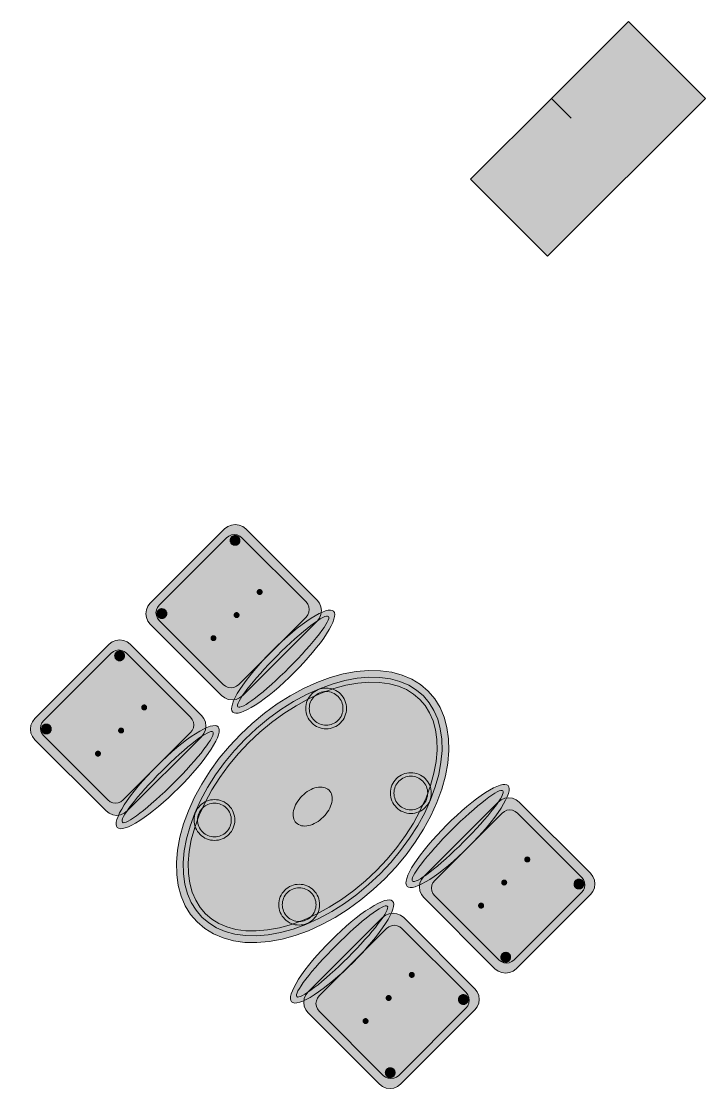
# Model space of a CAD drawing. Header units: metres. Extents: x 2172.2 to 2210.6, y 415.3 to 458.1.
# Drawn here: x 2183.06 to 2185.572, y 433.298 to 437.252 of the extents above; entities that cross this region are included whole.
import ezdxf

# ---------------------------------------------------------------- set-up
doc = ezdxf.new("R2010")
doc.units = ezdxf.units.M
for name, color, linetype, lineweight in [('NC_N1_CHAIRS', 7, 'CONTINUOUS', 13), ('NC_N1_COLUMNS', 8, 'CONTINUOUS', 25), ('NC_N1_TABLES', 7, 'CONTINUOUS', 13), ('NC_N1_WALLS', 7, 'CONTINUOUS', 25)]:
    doc.layers.add(name, color=color, linetype=linetype, lineweight=lineweight)

# ---------------------------------------------------------------- blocks, each defined once
blk = doc.blocks.new('NC_N1_ARCHITECTURE')
at = {"layer": 'NC_N1_COLUMNS', "true_color": 0xe6e9ea}
blk.add_hatch(color=256, dxfattribs=at).paths.add_polyline_path([(-4.993355, 2.969164), (-4.710547, 3.251969), (-4.427707, 2.969129), (-5.007532, 2.389305), (-5.29034, 2.67218), (-4.993366, 2.969152), (-4.921082, 2.896874)])
at = {"layer": 'NC_N1_COLUMNS', "linetype": 'CONTINUOUS', "lineweight": -2}
blk.add_lwpolyline([(-4.993355, 2.969164), (-4.710547, 3.251969), (-4.427707, 2.969129), (-5.007532, 2.389305), (-5.29034, 2.67218), (-4.993366, 2.969152), (-4.921082, 2.896874)], close=True, dxfattribs=at)
blk = doc.blocks.new('NC_N1_DINING_2')
at = {"true_color": 0xf6f5ef}
h = blk.add_hatch(color=256, dxfattribs=at)
h.dxf.hatch_style = 1
h.paths.add_polyline_path([(0.6, 0), (0.5971, 0.0368), (0.5885, 0.0732), (0.5742, 0.1089), (0.5543, 0.1435), (0.5292, 0.1768), (0.4989, 0.2083), (0.4638, 0.2379), (0.4243, 0.2652), (0.3806, 0.2899), (0.3333, 0.3118), (0.2828, 0.3307), (0.2296, 0.3465), (0.1742, 0.3589), (0.1171, 0.3678), (0.0588, 0.3732), (0, 0.375), (-0.0588, 0.3732), (-0.1171, 0.3678), (-0.1742, 0.3589), (-0.2296, 0.3465), (-0.2828, 0.3307), (-0.3333, 0.3118), (-0.3806, 0.2899), (-0.4243, 0.2652), (-0.4638, 0.2379), (-0.4989, 0.2083), (-0.5292, 0.1768), (-0.5543, 0.1435), (-0.5742, 0.1089), (-0.5885, 0.0732), (-0.5971, 0.0368), (-0.6, 0), (-0.5971, -0.0368), (-0.5885, -0.0732), (-0.5742, -0.1089), (-0.5543, -0.1435), (-0.5292, -0.1768), (-0.4989, -0.2083), (-0.4638, -0.2379), (-0.4243, -0.2652), (-0.3806, -0.2899), (-0.3333, -0.3118), (-0.2828, -0.3307), (-0.2296, -0.3465), (-0.1742, -0.3589), (-0.1171, -0.3678), (-0.0588, -0.3732), (0, -0.375), (0.0588, -0.3732), (0.1171, -0.3678), (0.1742, -0.3589), (0.2296, -0.3465), (0.2828, -0.3307), (0.3333, -0.3118), (0.3806, -0.2899), (0.4243, -0.2652), (0.4638, -0.2379), (0.4989, -0.2083), (0.5292, -0.1768), (0.5543, -0.1435), (0.5742, -0.1089), (0.5885, -0.0732), (0.5971, -0.0368)])
at = {"color": 0, "linetype": 'CONTINUOUS', "lineweight": -2, "true_color": 0x2d3540}
blk.add_lwpolyline([(0.6, 0), (0.5971, 0.0368), (0.5885, 0.0732), (0.5742, 0.1089), (0.5543, 0.1435), (0.5292, 0.1768), (0.4989, 0.2083), (0.4638, 0.2379), (0.4243, 0.2652), (0.3806, 0.2899), (0.3333, 0.3118), (0.2828, 0.3307), (0.2296, 0.3465), (0.1742, 0.3589), (0.1171, 0.3678), (0.0588, 0.3732), (0, 0.375), (-0.0588, 0.3732), (-0.1171, 0.3678), (-0.1742, 0.3589), (-0.2296, 0.3465), (-0.2828, 0.3307), (-0.3333, 0.3118), (-0.3806, 0.2899), (-0.4243, 0.2652), (-0.4638, 0.2379), (-0.4989, 0.2083), (-0.5292, 0.1768), (-0.5543, 0.1435), (-0.5742, 0.1089), (-0.5885, 0.0732), (-0.5971, 0.0368), (-0.6, 0), (-0.5971, -0.0368), (-0.5885, -0.0732), (-0.5742, -0.1089), (-0.5543, -0.1435), (-0.5292, -0.1768), (-0.4989, -0.2083), (-0.4638, -0.2379), (-0.4243, -0.2652), (-0.3806, -0.2899), (-0.3333, -0.3118), (-0.2828, -0.3307), (-0.2296, -0.3465), (-0.1742, -0.3589), (-0.1171, -0.3678), (-0.0588, -0.3732), (0, -0.375), (0.0588, -0.3732), (0.1171, -0.3678), (0.1742, -0.3589), (0.2296, -0.3465), (0.2828, -0.3307), (0.3333, -0.3118), (0.3806, -0.2899), (0.4243, -0.2652), (0.4638, -0.2379), (0.4989, -0.2083), (0.5292, -0.1768), (0.5543, -0.1435), (0.5742, -0.1089), (0.5885, -0.0732), (0.5971, -0.0368)], close=True, dxfattribs=at)
at = {"color": 0, "linetype": 'CONTINUOUS', "lineweight": -2, "true_color": 0xa38246}
for points in [[(0.5749, 0), (0.5723, -0.0329), (0.5646, -0.0656), (0.5516, -0.0979), (0.5334, -0.1297), (0.5101, -0.1605), (0.4818, -0.1901), (0.4486, -0.218), (0.411, -0.244), (0.3692, -0.2676), (0.3237, -0.2887), (0.2749, -0.307), (0.2233, -0.3222), (0.1695, -0.3343), (0.114, -0.343), (0.0573, -0.3482), (0, -0.35), (-0.0573, -0.3482), (-0.114, -0.343), (-0.1695, -0.3343), (-0.2233, -0.3222), (-0.2749, -0.307), (-0.3237, -0.2887), (-0.3692, -0.2676), (-0.411, -0.244), (-0.4486, -0.218), (-0.4818, -0.1901), (-0.5101, -0.1605), (-0.5334, -0.1297), (-0.5516, -0.0979), (-0.5646, -0.0656), (-0.5723, -0.0329), (-0.5749, 0), (-0.5723, 0.0329), (-0.5646, 0.0656), (-0.5516, 0.0979), (-0.5334, 0.1297), (-0.5101, 0.1605), (-0.4818, 0.1901), (-0.4486, 0.218), (-0.411, 0.244), (-0.3692, 0.2676), (-0.3237, 0.2887), (-0.2749, 0.307), (-0.2233, 0.3222), (-0.1695, 0.3343), (-0.114, 0.343), (-0.0573, 0.3482), (0, 0.35), (0.0573, 0.3482), (0.114, 0.343), (0.1695, 0.3343), (0.2233, 0.3222), (0.2749, 0.307), (0.3237, 0.2887), (0.3692, 0.2676), (0.411, 0.244), (0.4486, 0.218), (0.4818, 0.1901), (0.5101, 0.1605), (0.5334, 0.1297), (0.5516, 0.0979), (0.5646, 0.0656), (0.5723, 0.0329)], [(0.5569, 0), (0.5545, -0.0301), (0.5474, -0.0601), (0.5354, -0.0901), (0.5184, -0.1198), (0.4964, -0.1488), (0.4694, -0.1769), (0.4377, -0.2037), (0.4014, -0.2287), (0.361, -0.2516), (0.3167, -0.2721), (0.2692, -0.2899), (0.2188, -0.3048), (0.1661, -0.3166), (0.1117, -0.3251), (0.0562, -0.3303), (0, -0.332), (-0.0562, -0.3303), (-0.1117, -0.3251), (-0.1661, -0.3166), (-0.2188, -0.3048), (-0.2692, -0.2899), (-0.3167, -0.2721), (-0.361, -0.2516), (-0.4014, -0.2287), (-0.4377, -0.2037), (-0.4694, -0.1769), (-0.4964, -0.1488), (-0.5184, -0.1198), (-0.5354, -0.0901), (-0.5474, -0.0601), (-0.5545, -0.0301), (-0.5569, 0), (-0.5545, 0.0301), (-0.5474, 0.0601), (-0.5354, 0.0901), (-0.5184, 0.1198), (-0.4964, 0.1488), (-0.4694, 0.1769), (-0.4377, 0.2037), (-0.4014, 0.2287), (-0.361, 0.2516), (-0.3167, 0.2721), (-0.2692, 0.2899), (-0.2188, 0.3048), (-0.1661, 0.3166), (-0.1117, 0.3251), (-0.0562, 0.3303), (0, 0.332), (0.0562, 0.3303), (0.1117, 0.3251), (0.1661, 0.3166), (0.2188, 0.3048), (0.2692, 0.2899), (0.3167, 0.2721), (0.361, 0.2516), (0.4014, 0.2287), (0.4377, 0.2037), (0.4694, 0.1769), (0.4964, 0.1488), (0.5184, 0.1198), (0.5354, 0.0901), (0.5474, 0.0601), (0.5545, 0.0301)], [(-0.228, 0.22), (-0.2283, 0.2139), (-0.2292, 0.2079), (-0.2307, 0.202), (-0.2327, 0.1963), (-0.2353, 0.1908), (-0.2384, 0.1856), (-0.2421, 0.1807), (-0.2462, 0.1762), (-0.2507, 0.1721), (-0.2556, 0.1684), (-0.2608, 0.1653), (-0.2663, 0.1627), (-0.272, 0.1607), (-0.2779, 0.1592), (-0.2839, 0.1583), (-0.29, 0.158), (-0.2961, 0.1583), (-0.3021, 0.1592), (-0.308, 0.1607), (-0.3137, 0.1627), (-0.3192, 0.1653), (-0.3244, 0.1684), (-0.3293, 0.1721), (-0.3338, 0.1762), (-0.3379, 0.1807), (-0.3416, 0.1856), (-0.3447, 0.1908), (-0.3473, 0.1963), (-0.3493, 0.202), (-0.3508, 0.2079), (-0.3517, 0.2139), (-0.352, 0.22), (-0.3517, 0.2261), (-0.3508, 0.2321), (-0.3493, 0.238), (-0.3473, 0.2437), (-0.3447, 0.2492), (-0.3416, 0.2544), (-0.3379, 0.2593), (-0.3338, 0.2638), (-0.3293, 0.2679), (-0.3244, 0.2716), (-0.3192, 0.2747), (-0.3137, 0.2773), (-0.308, 0.2793), (-0.3021, 0.2808), (-0.2961, 0.2817), (-0.29, 0.282), (-0.2839, 0.2817), (-0.2779, 0.2808), (-0.272, 0.2793), (-0.2663, 0.2773), (-0.2608, 0.2747), (-0.2556, 0.2716), (-0.2507, 0.2679), (-0.2462, 0.2638), (-0.2421, 0.2593), (-0.2384, 0.2544), (-0.2353, 0.2492), (-0.2327, 0.2437), (-0.2307, 0.238), (-0.2292, 0.2321), (-0.2283, 0.2261)], [(0.352, 0.22), (0.3517, 0.2139), (0.3508, 0.2079), (0.3493, 0.202), (0.3473, 0.1963), (0.3447, 0.1908), (0.3416, 0.1856), (0.3379, 0.1807), (0.3338, 0.1762), (0.3293, 0.1721), (0.3244, 0.1684), (0.3192, 0.1653), (0.3137, 0.1627), (0.308, 0.1607), (0.3021, 0.1592), (0.2961, 0.1583), (0.29, 0.158), (0.2839, 0.1583), (0.2779, 0.1592), (0.272, 0.1607), (0.2663, 0.1627), (0.2608, 0.1653), (0.2556, 0.1684), (0.2507, 0.1721), (0.2462, 0.1762), (0.2421, 0.1807), (0.2384, 0.1856), (0.2353, 0.1908), (0.2327, 0.1963), (0.2307, 0.202), (0.2292, 0.2079), (0.2283, 0.2139), (0.228, 0.22), (0.2283, 0.2261), (0.2292, 0.2321), (0.2307, 0.238), (0.2327, 0.2437), (0.2353, 0.2492), (0.2384, 0.2544), (0.2421, 0.2593), (0.2462, 0.2638), (0.2507, 0.2679), (0.2556, 0.2716), (0.2608, 0.2747), (0.2663, 0.2773), (0.272, 0.2793), (0.2779, 0.2808), (0.2839, 0.2817), (0.29, 0.282), (0.2961, 0.2817), (0.3021, 0.2808), (0.308, 0.2793), (0.3137, 0.2773), (0.3192, 0.2747), (0.3244, 0.2716), (0.3293, 0.2679), (0.3338, 0.2638), (0.3379, 0.2593), (0.3416, 0.2544), (0.3447, 0.2492), (0.3473, 0.2437), (0.3493, 0.238), (0.3508, 0.2321), (0.3517, 0.2261)], [(0.085, 0), (0.0846, 0.0054), (0.0834, 0.0107), (0.0813, 0.016), (0.0785, 0.021), (0.075, 0.0259), (0.0707, 0.0306), (0.0657, 0.0349), (0.0601, 0.0389), (0.0539, 0.0425), (0.0472, 0.0457), (0.0401, 0.0485), (0.0325, 0.0508), (0.0247, 0.0526), (0.0166, 0.0539), (0.0083, 0.0547), (0, 0.055), (-0.0083, 0.0547), (-0.0166, 0.0539), (-0.0247, 0.0526), (-0.0325, 0.0508), (-0.0401, 0.0485), (-0.0472, 0.0457), (-0.0539, 0.0425), (-0.0601, 0.0389), (-0.0657, 0.0349), (-0.0707, 0.0306), (-0.075, 0.0259), (-0.0785, 0.021), (-0.0813, 0.016), (-0.0834, 0.0107), (-0.0846, 0.0054), (-0.085, 0), (-0.0846, -0.0054), (-0.0834, -0.0107), (-0.0813, -0.016), (-0.0785, -0.021), (-0.075, -0.0259), (-0.0707, -0.0306), (-0.0657, -0.0349), (-0.0601, -0.0389), (-0.0539, -0.0425), (-0.0472, -0.0457), (-0.0401, -0.0485), (-0.0325, -0.0508), (-0.0247, -0.0526), (-0.0166, -0.0539), (-0.0083, -0.0547), (0, -0.055), (0.0083, -0.0547), (0.0166, -0.0539), (0.0247, -0.0526), (0.0325, -0.0508), (0.0401, -0.0485), (0.0472, -0.0457), (0.0539, -0.0425), (0.0601, -0.0389), (0.0657, -0.0349), (0.0707, -0.0306), (0.075, -0.0259), (0.0785, -0.021), (0.0813, -0.016), (0.0834, -0.0107), (0.0846, -0.0054)], [(-0.228, -0.22), (-0.2283, -0.2261), (-0.2292, -0.2321), (-0.2307, -0.238), (-0.2327, -0.2437), (-0.2353, -0.2492), (-0.2384, -0.2544), (-0.2421, -0.2593), (-0.2462, -0.2638), (-0.2507, -0.2679), (-0.2556, -0.2716), (-0.2608, -0.2747), (-0.2663, -0.2773), (-0.272, -0.2793), (-0.2779, -0.2808), (-0.2839, -0.2817), (-0.29, -0.282), (-0.2961, -0.2817), (-0.3021, -0.2808), (-0.308, -0.2793), (-0.3137, -0.2773), (-0.3192, -0.2747), (-0.3244, -0.2716), (-0.3293, -0.2679), (-0.3338, -0.2638), (-0.3379, -0.2593), (-0.3416, -0.2544), (-0.3447, -0.2492), (-0.3473, -0.2437), (-0.3493, -0.238), (-0.3508, -0.2321), (-0.3517, -0.2261), (-0.352, -0.22), (-0.3517, -0.2139), (-0.3508, -0.2079), (-0.3493, -0.202), (-0.3473, -0.1963), (-0.3447, -0.1908), (-0.3416, -0.1856), (-0.3379, -0.1807), (-0.3338, -0.1762), (-0.3293, -0.1721), (-0.3244, -0.1684), (-0.3192, -0.1653), (-0.3137, -0.1627), (-0.308, -0.1607), (-0.3021, -0.1592), (-0.2961, -0.1583), (-0.29, -0.158), (-0.2839, -0.1583), (-0.2779, -0.1592), (-0.272, -0.1607), (-0.2663, -0.1627), (-0.2608, -0.1653), (-0.2556, -0.1684), (-0.2507, -0.1721), (-0.2462, -0.1762), (-0.2421, -0.1807), (-0.2384, -0.1856), (-0.2353, -0.1908), (-0.2327, -0.1963), (-0.2307, -0.202), (-0.2292, -0.2079), (-0.2283, -0.2139)], [(0.352, -0.22), (0.3517, -0.2261), (0.3508, -0.2321), (0.3493, -0.238), (0.3473, -0.2437), (0.3447, -0.2492), (0.3416, -0.2544), (0.3379, -0.2593), (0.3338, -0.2638), (0.3293, -0.2679), (0.3244, -0.2716), (0.3192, -0.2747), (0.3137, -0.2773), (0.308, -0.2793), (0.3021, -0.2808), (0.2961, -0.2817), (0.29, -0.282), (0.2839, -0.2817), (0.2779, -0.2808), (0.272, -0.2793), (0.2663, -0.2773), (0.2608, -0.2747), (0.2556, -0.2716), (0.2507, -0.2679), (0.2462, -0.2638), (0.2421, -0.2593), (0.2384, -0.2544), (0.2353, -0.2492), (0.2327, -0.2437), (0.2307, -0.238), (0.2292, -0.2321), (0.2283, -0.2261), (0.228, -0.22), (0.2283, -0.2139), (0.2292, -0.2079), (0.2307, -0.202), (0.2327, -0.1963), (0.2353, -0.1908), (0.2384, -0.1856), (0.2421, -0.1807), (0.2462, -0.1762), (0.2507, -0.1721), (0.2556, -0.1684), (0.2608, -0.1653), (0.2663, -0.1627), (0.272, -0.1607), (0.2779, -0.1592), (0.2839, -0.1583), (0.29, -0.158), (0.2961, -0.1583), (0.3021, -0.1592), (0.308, -0.1607), (0.3137, -0.1627), (0.3192, -0.1653), (0.3244, -0.1684), (0.3293, -0.1721), (0.3338, -0.1762), (0.3379, -0.1807), (0.3416, -0.1856), (0.3447, -0.1908), (0.3473, -0.1963), (0.3493, -0.202), (0.3508, -0.2079), (0.3517, -0.2139)]]:
    blk.add_lwpolyline(points, close=True, dxfattribs=at)
at = {"color": 0, "linetype": 'CONTINUOUS', "lineweight": -2, "true_color": 0x89939a}
for points in [[(-0.215, 0.22), (-0.2154, 0.2126), (-0.2164, 0.2054), (-0.2182, 0.1982), (-0.2207, 0.1913), (-0.2239, 0.1846), (-0.2276, 0.1783), (-0.232, 0.1724), (-0.237, 0.167), (-0.2424, 0.162), (-0.2483, 0.1576), (-0.2546, 0.1539), (-0.2613, 0.1507), (-0.2682, 0.1482), (-0.2754, 0.1464), (-0.2826, 0.1454), (-0.29, 0.145), (-0.2974, 0.1454), (-0.3046, 0.1464), (-0.3118, 0.1482), (-0.3187, 0.1507), (-0.3254, 0.1539), (-0.3317, 0.1576), (-0.3376, 0.162), (-0.343, 0.167), (-0.348, 0.1724), (-0.3524, 0.1783), (-0.3561, 0.1846), (-0.3593, 0.1913), (-0.3618, 0.1982), (-0.3636, 0.2054), (-0.3646, 0.2126), (-0.365, 0.22), (-0.3646, 0.2274), (-0.3636, 0.2346), (-0.3618, 0.2418), (-0.3593, 0.2487), (-0.3561, 0.2554), (-0.3524, 0.2617), (-0.348, 0.2676), (-0.343, 0.273), (-0.3376, 0.278), (-0.3317, 0.2824), (-0.3254, 0.2861), (-0.3187, 0.2893), (-0.3118, 0.2918), (-0.3046, 0.2936), (-0.2974, 0.2946), (-0.29, 0.295), (-0.2826, 0.2946), (-0.2754, 0.2936), (-0.2682, 0.2918), (-0.2613, 0.2893), (-0.2546, 0.2861), (-0.2483, 0.2824), (-0.2424, 0.278), (-0.237, 0.273), (-0.232, 0.2676), (-0.2276, 0.2617), (-0.2239, 0.2554), (-0.2207, 0.2487), (-0.2182, 0.2418), (-0.2164, 0.2346), (-0.2154, 0.2274)], [(0.365, 0.22), (0.3646, 0.2126), (0.3636, 0.2054), (0.3618, 0.1982), (0.3593, 0.1913), (0.3561, 0.1846), (0.3524, 0.1783), (0.348, 0.1724), (0.343, 0.167), (0.3376, 0.162), (0.3317, 0.1576), (0.3254, 0.1539), (0.3187, 0.1507), (0.3118, 0.1482), (0.3046, 0.1464), (0.2974, 0.1454), (0.29, 0.145), (0.2826, 0.1454), (0.2754, 0.1464), (0.2682, 0.1482), (0.2613, 0.1507), (0.2546, 0.1539), (0.2483, 0.1576), (0.2424, 0.162), (0.237, 0.167), (0.232, 0.1724), (0.2276, 0.1783), (0.2239, 0.1846), (0.2207, 0.1913), (0.2182, 0.1982), (0.2164, 0.2054), (0.2154, 0.2126), (0.215, 0.22), (0.2154, 0.2274), (0.2164, 0.2346), (0.2182, 0.2418), (0.2207, 0.2487), (0.2239, 0.2554), (0.2276, 0.2617), (0.232, 0.2676), (0.237, 0.273), (0.2424, 0.278), (0.2483, 0.2824), (0.2546, 0.2861), (0.2613, 0.2893), (0.2682, 0.2918), (0.2754, 0.2936), (0.2826, 0.2946), (0.29, 0.295), (0.2974, 0.2946), (0.3046, 0.2936), (0.3118, 0.2918), (0.3187, 0.2893), (0.3254, 0.2861), (0.3317, 0.2824), (0.3376, 0.278), (0.343, 0.273), (0.348, 0.2676), (0.3524, 0.2617), (0.3561, 0.2554), (0.3593, 0.2487), (0.3618, 0.2418), (0.3636, 0.2346), (0.3646, 0.2274)], [(-0.215, -0.22), (-0.2154, -0.2274), (-0.2164, -0.2346), (-0.2182, -0.2418), (-0.2207, -0.2487), (-0.2239, -0.2554), (-0.2276, -0.2617), (-0.232, -0.2676), (-0.237, -0.273), (-0.2424, -0.278), (-0.2483, -0.2824), (-0.2546, -0.2861), (-0.2613, -0.2893), (-0.2682, -0.2918), (-0.2754, -0.2936), (-0.2826, -0.2946), (-0.29, -0.295), (-0.2974, -0.2946), (-0.3046, -0.2936), (-0.3118, -0.2918), (-0.3187, -0.2893), (-0.3254, -0.2861), (-0.3317, -0.2824), (-0.3376, -0.278), (-0.343, -0.273), (-0.348, -0.2676), (-0.3524, -0.2617), (-0.3561, -0.2554), (-0.3593, -0.2487), (-0.3618, -0.2418), (-0.3636, -0.2346), (-0.3646, -0.2274), (-0.365, -0.22), (-0.3646, -0.2126), (-0.3636, -0.2054), (-0.3618, -0.1982), (-0.3593, -0.1913), (-0.3561, -0.1846), (-0.3524, -0.1783), (-0.348, -0.1724), (-0.343, -0.167), (-0.3376, -0.162), (-0.3317, -0.1576), (-0.3254, -0.1539), (-0.3187, -0.1507), (-0.3118, -0.1482), (-0.3046, -0.1464), (-0.2974, -0.1454), (-0.29, -0.145), (-0.2826, -0.1454), (-0.2754, -0.1464), (-0.2682, -0.1482), (-0.2613, -0.1507), (-0.2546, -0.1539), (-0.2483, -0.1576), (-0.2424, -0.162), (-0.237, -0.167), (-0.232, -0.1724), (-0.2276, -0.1783), (-0.2239, -0.1846), (-0.2207, -0.1913), (-0.2182, -0.1982), (-0.2164, -0.2054), (-0.2154, -0.2126)], [(0.365, -0.22), (0.3646, -0.2274), (0.3636, -0.2346), (0.3618, -0.2418), (0.3593, -0.2487), (0.3561, -0.2554), (0.3524, -0.2617), (0.348, -0.2676), (0.343, -0.273), (0.3376, -0.278), (0.3317, -0.2824), (0.3254, -0.2861), (0.3187, -0.2893), (0.3118, -0.2918), (0.3046, -0.2936), (0.2974, -0.2946), (0.29, -0.295), (0.2826, -0.2946), (0.2754, -0.2936), (0.2682, -0.2918), (0.2613, -0.2893), (0.2546, -0.2861), (0.2483, -0.2824), (0.2424, -0.278), (0.237, -0.273), (0.232, -0.2676), (0.2276, -0.2617), (0.2239, -0.2554), (0.2207, -0.2487), (0.2182, -0.2418), (0.2164, -0.2346), (0.2154, -0.2274), (0.215, -0.22), (0.2154, -0.2126), (0.2164, -0.2054), (0.2182, -0.1982), (0.2207, -0.1913), (0.2239, -0.1846), (0.2276, -0.1783), (0.232, -0.1724), (0.237, -0.167), (0.2424, -0.162), (0.2483, -0.1576), (0.2546, -0.1539), (0.2613, -0.1507), (0.2682, -0.1482), (0.2754, -0.1464), (0.2826, -0.1454), (0.29, -0.145), (0.2974, -0.1454), (0.3046, -0.1464), (0.3118, -0.1482), (0.3187, -0.1507), (0.3254, -0.1539), (0.3317, -0.1576), (0.3376, -0.162), (0.343, -0.167), (0.348, -0.1724), (0.3524, -0.1783), (0.3561, -0.1846), (0.3593, -0.1913), (0.3618, -0.1982), (0.3636, -0.2054), (0.3646, -0.2126)]]:
    blk.add_lwpolyline(points, close=True, dxfattribs=at)
blk = doc.blocks.new('NC_N1_CHAIR_IVORY')
at = {"true_color": 0xf6f5ef}
h = blk.add_hatch(color=256, dxfattribs=at)
h.dxf.hatch_style = 1
h.paths.add_polyline_path([(0.262, 0.222), (0.2607, 0.2276), (0.257, 0.2331), (0.2507, 0.2385), (0.2421, 0.2438), (0.2311, 0.2489), (0.2178, 0.2537), (0.2025, 0.2582), (0.1853, 0.2623), (0.1662, 0.2661), (0.1456, 0.2694), (0.1235, 0.2723), (0.1003, 0.2747), (0.0761, 0.2765), (0.0511, 0.2779), (0.0257, 0.2787), (0, 0.279), (-0.0257, 0.2787), (-0.0511, 0.2779), (-0.0761, 0.2765), (-0.1003, 0.2747), (-0.1235, 0.2723), (-0.1456, 0.2694), (-0.1662, 0.2661), (-0.1853, 0.2623), (-0.2025, 0.2582), (-0.2178, 0.2537), (-0.2311, 0.2489), (-0.2421, 0.2438), (-0.2507, 0.2385), (-0.257, 0.2331), (-0.2607, 0.2276), (-0.262, 0.222), (-0.2607, 0.2164), (-0.257, 0.2109), (-0.2507, 0.2055), (-0.2421, 0.2002), (-0.2311, 0.1951), (-0.2178, 0.1903), (-0.2025, 0.1858), (-0.1853, 0.1817), (-0.1662, 0.1779), (-0.1456, 0.1746), (-0.1235, 0.1717), (-0.1003, 0.1693), (-0.0761, 0.1675), (-0.0511, 0.1661), (-0.0257, 0.1653), (0, 0.165), (0.0257, 0.1653), (0.0511, 0.1661), (0.0761, 0.1675), (0.1003, 0.1693), (0.1235, 0.1717), (0.1456, 0.1746), (0.1662, 0.1779), (0.1853, 0.1817), (0.2025, 0.1858), (0.2178, 0.1903), (0.2311, 0.1951), (0.2421, 0.2002), (0.2507, 0.2055), (0.257, 0.2109), (0.2607, 0.2164)])
at = {"true_color": 0xdbe4e9}
h = blk.add_hatch(color=256, dxfattribs=at)
h.dxf.hatch_style = 1
h.paths.add_polyline_path([(0.193, -0.275), (-0.193, -0.275), (-0.2072, -0.2731), (-0.2205, -0.2676), (-0.2319, -0.2589), (-0.2406, -0.2475), (-0.2461, -0.2342), (-0.248, -0.22), (-0.248, 0.15), (-0.2461, 0.1642), (-0.2406, 0.1775), (-0.2319, 0.1889), (-0.2205, 0.1976), (-0.2072, 0.2031), (-0.193, 0.205), (0.193, 0.205), (0.2072, 0.2031), (0.2205, 0.1976), (0.2319, 0.1889), (0.2406, 0.1775), (0.2461, 0.1642), (0.248, 0.15), (0.248, -0.22), (0.2461, -0.2342), (0.2406, -0.2475), (0.2319, -0.2589), (0.2205, -0.2676), (0.2072, -0.2731)])
at = {"true_color": 0xa38246}
h = blk.add_hatch(color=256, dxfattribs=at)
h.dxf.hatch_style = 1
h.paths.add_polyline_path([(-0.111, -0.02), (-0.111, -0.0209), (-0.1112, -0.0218), (-0.1114, -0.0226), (-0.1117, -0.0234), (-0.1121, -0.0242), (-0.1125, -0.025), (-0.113, -0.0257), (-0.1136, -0.0264), (-0.1143, -0.027), (-0.115, -0.0275), (-0.1158, -0.0279), (-0.1166, -0.0283), (-0.1174, -0.0286), (-0.1182, -0.0288), (-0.1191, -0.029), (-0.12, -0.029), (-0.1209, -0.029), (-0.1218, -0.0288), (-0.1226, -0.0286), (-0.1234, -0.0283), (-0.1242, -0.0279), (-0.125, -0.0275), (-0.1257, -0.027), (-0.1264, -0.0264), (-0.127, -0.0257), (-0.1275, -0.025), (-0.1279, -0.0242), (-0.1283, -0.0234), (-0.1286, -0.0226), (-0.1288, -0.0218), (-0.129, -0.0209), (-0.129, -0.02), (-0.129, -0.0191), (-0.1288, -0.0182), (-0.1286, -0.0174), (-0.1283, -0.0166), (-0.1279, -0.0158), (-0.1275, -0.015), (-0.127, -0.0143), (-0.1264, -0.0136), (-0.1257, -0.013), (-0.125, -0.0125), (-0.1242, -0.0121), (-0.1234, -0.0117), (-0.1226, -0.0114), (-0.1218, -0.0112), (-0.1209, -0.011), (-0.12, -0.011), (-0.1191, -0.011), (-0.1182, -0.0112), (-0.1174, -0.0114), (-0.1166, -0.0117), (-0.1158, -0.0121), (-0.115, -0.0125), (-0.1143, -0.013), (-0.1136, -0.0136), (-0.113, -0.0143), (-0.1125, -0.015), (-0.1121, -0.0158), (-0.1117, -0.0166), (-0.1114, -0.0174), (-0.1112, -0.0182), (-0.111, -0.0191)])
h = blk.add_hatch(color=256, dxfattribs=at)
h.dxf.hatch_style = 1
h.paths.add_polyline_path([(0.009, -0.02), (0.009, -0.0209), (0.0088, -0.0218), (0.0086, -0.0226), (0.0083, -0.0234), (0.0079, -0.0242), (0.0075, -0.025), (0.007, -0.0257), (0.0064, -0.0264), (0.0057, -0.027), (0.005, -0.0275), (0.0042, -0.0279), (0.0034, -0.0283), (0.0026, -0.0286), (0.0018, -0.0288), (0.0009, -0.029), (0, -0.029), (-0.0009, -0.029), (-0.0018, -0.0288), (-0.0026, -0.0286), (-0.0034, -0.0283), (-0.0042, -0.0279), (-0.005, -0.0275), (-0.0057, -0.027), (-0.0064, -0.0264), (-0.007, -0.0257), (-0.0075, -0.025), (-0.0079, -0.0242), (-0.0083, -0.0234), (-0.0086, -0.0226), (-0.0088, -0.0218), (-0.009, -0.0209), (-0.009, -0.02), (-0.009, -0.0191), (-0.0088, -0.0182), (-0.0086, -0.0174), (-0.0083, -0.0166), (-0.0079, -0.0158), (-0.0075, -0.015), (-0.007, -0.0143), (-0.0064, -0.0136), (-0.0057, -0.013), (-0.005, -0.0125), (-0.0042, -0.0121), (-0.0034, -0.0117), (-0.0026, -0.0114), (-0.0018, -0.0112), (-0.0009, -0.011), (0, -0.011), (0.0009, -0.011), (0.0018, -0.0112), (0.0026, -0.0114), (0.0034, -0.0117), (0.0042, -0.0121), (0.005, -0.0125), (0.0057, -0.013), (0.0064, -0.0136), (0.007, -0.0143), (0.0075, -0.015), (0.0079, -0.0158), (0.0083, -0.0166), (0.0086, -0.0174), (0.0088, -0.0182), (0.009, -0.0191)])
h = blk.add_hatch(color=256, dxfattribs=at)
h.dxf.hatch_style = 1
h.paths.add_polyline_path([(0.129, -0.02), (0.129, -0.0209), (0.1288, -0.0218), (0.1286, -0.0226), (0.1283, -0.0234), (0.1279, -0.0242), (0.1275, -0.025), (0.127, -0.0257), (0.1264, -0.0264), (0.1257, -0.027), (0.125, -0.0275), (0.1242, -0.0279), (0.1234, -0.0283), (0.1226, -0.0286), (0.1218, -0.0288), (0.1209, -0.029), (0.12, -0.029), (0.1191, -0.029), (0.1182, -0.0288), (0.1174, -0.0286), (0.1166, -0.0283), (0.1158, -0.0279), (0.115, -0.0275), (0.1143, -0.027), (0.1136, -0.0264), (0.113, -0.0257), (0.1125, -0.025), (0.1121, -0.0242), (0.1117, -0.0234), (0.1114, -0.0226), (0.1112, -0.0218), (0.111, -0.0209), (0.111, -0.02), (0.111, -0.0191), (0.1112, -0.0182), (0.1114, -0.0174), (0.1117, -0.0166), (0.1121, -0.0158), (0.1125, -0.015), (0.113, -0.0143), (0.1136, -0.0136), (0.1143, -0.013), (0.115, -0.0125), (0.1158, -0.0121), (0.1166, -0.0117), (0.1174, -0.0114), (0.1182, -0.0112), (0.1191, -0.011), (0.12, -0.011), (0.1209, -0.011), (0.1218, -0.0112), (0.1226, -0.0114), (0.1234, -0.0117), (0.1242, -0.0121), (0.125, -0.0125), (0.1257, -0.013), (0.1264, -0.0136), (0.127, -0.0143), (0.1275, -0.015), (0.1279, -0.0158), (0.1283, -0.0166), (0.1286, -0.0174), (0.1288, -0.0182), (0.129, -0.0191)])
h = blk.add_hatch(color=256, dxfattribs=at)
h.dxf.hatch_style = 1
h.paths.add_polyline_path([(-0.172, -0.218), (-0.1721, -0.2198), (-0.1723, -0.2215), (-0.1728, -0.2232), (-0.1734, -0.2249), (-0.1741, -0.2265), (-0.175, -0.228), (-0.1761, -0.2294), (-0.1773, -0.2307), (-0.1786, -0.2319), (-0.18, -0.233), (-0.1815, -0.2339), (-0.1831, -0.2346), (-0.1848, -0.2352), (-0.1865, -0.2357), (-0.1882, -0.2359), (-0.19, -0.236), (-0.1918, -0.2359), (-0.1935, -0.2357), (-0.1952, -0.2352), (-0.1969, -0.2346), (-0.1985, -0.2339), (-0.2, -0.233), (-0.2014, -0.2319), (-0.2027, -0.2307), (-0.2039, -0.2294), (-0.205, -0.228), (-0.2059, -0.2265), (-0.2066, -0.2249), (-0.2072, -0.2232), (-0.2077, -0.2215), (-0.2079, -0.2198), (-0.208, -0.218), (-0.2079, -0.2162), (-0.2077, -0.2145), (-0.2072, -0.2128), (-0.2066, -0.2111), (-0.2059, -0.2095), (-0.205, -0.208), (-0.2039, -0.2066), (-0.2027, -0.2053), (-0.2014, -0.2041), (-0.2, -0.203), (-0.1985, -0.2021), (-0.1969, -0.2014), (-0.1952, -0.2008), (-0.1935, -0.2003), (-0.1918, -0.2001), (-0.19, -0.2), (-0.1882, -0.2001), (-0.1865, -0.2003), (-0.1848, -0.2008), (-0.1831, -0.2014), (-0.1815, -0.2021), (-0.18, -0.203), (-0.1786, -0.2041), (-0.1773, -0.2053), (-0.1761, -0.2066), (-0.175, -0.208), (-0.1741, -0.2095), (-0.1734, -0.2111), (-0.1728, -0.2128), (-0.1723, -0.2145), (-0.1721, -0.2162)])
h = blk.add_hatch(color=256, dxfattribs=at)
h.dxf.hatch_style = 1
h.paths.add_polyline_path([(0.208, -0.218), (0.2079, -0.2198), (0.2077, -0.2215), (0.2072, -0.2232), (0.2066, -0.2249), (0.2059, -0.2265), (0.205, -0.228), (0.2039, -0.2294), (0.2027, -0.2307), (0.2014, -0.2319), (0.2, -0.233), (0.1985, -0.2339), (0.1969, -0.2346), (0.1952, -0.2352), (0.1935, -0.2357), (0.1918, -0.2359), (0.19, -0.236), (0.1882, -0.2359), (0.1865, -0.2357), (0.1848, -0.2352), (0.1831, -0.2346), (0.1815, -0.2339), (0.18, -0.233), (0.1786, -0.2319), (0.1773, -0.2307), (0.1761, -0.2294), (0.175, -0.228), (0.1741, -0.2265), (0.1734, -0.2249), (0.1728, -0.2232), (0.1723, -0.2215), (0.1721, -0.2198), (0.172, -0.218), (0.1721, -0.2162), (0.1723, -0.2145), (0.1728, -0.2128), (0.1734, -0.2111), (0.1741, -0.2095), (0.175, -0.208), (0.1761, -0.2066), (0.1773, -0.2053), (0.1786, -0.2041), (0.18, -0.203), (0.1815, -0.2021), (0.1831, -0.2014), (0.1848, -0.2008), (0.1865, -0.2003), (0.1882, -0.2001), (0.19, -0.2), (0.1918, -0.2001), (0.1935, -0.2003), (0.1952, -0.2008), (0.1969, -0.2014), (0.1985, -0.2021), (0.2, -0.203), (0.2014, -0.2041), (0.2027, -0.2053), (0.2039, -0.2066), (0.205, -0.208), (0.2059, -0.2095), (0.2066, -0.2111), (0.2072, -0.2128), (0.2077, -0.2145), (0.2079, -0.2162)])
at = {"color": 0, "linetype": 'CONTINUOUS', "lineweight": -2, "true_color": 0x2d3540}
for points in [[(0.262, 0.222), (0.2607, 0.2276), (0.257, 0.2331), (0.2507, 0.2385), (0.2421, 0.2438), (0.2311, 0.2489), (0.2178, 0.2537), (0.2025, 0.2582), (0.1853, 0.2623), (0.1662, 0.2661), (0.1456, 0.2694), (0.1235, 0.2723), (0.1003, 0.2747), (0.0761, 0.2765), (0.0511, 0.2779), (0.0257, 0.2787), (0, 0.279), (-0.0257, 0.2787), (-0.0511, 0.2779), (-0.0761, 0.2765), (-0.1003, 0.2747), (-0.1235, 0.2723), (-0.1456, 0.2694), (-0.1662, 0.2661), (-0.1853, 0.2623), (-0.2025, 0.2582), (-0.2178, 0.2537), (-0.2311, 0.2489), (-0.2421, 0.2438), (-0.2507, 0.2385), (-0.257, 0.2331), (-0.2607, 0.2276), (-0.262, 0.222), (-0.2607, 0.2164), (-0.257, 0.2109), (-0.2507, 0.2055), (-0.2421, 0.2002), (-0.2311, 0.1951), (-0.2178, 0.1903), (-0.2025, 0.1858), (-0.1853, 0.1817), (-0.1662, 0.1779), (-0.1456, 0.1746), (-0.1235, 0.1717), (-0.1003, 0.1693), (-0.0761, 0.1675), (-0.0511, 0.1661), (-0.0257, 0.1653), (0, 0.165), (0.0257, 0.1653), (0.0511, 0.1661), (0.0761, 0.1675), (0.1003, 0.1693), (0.1235, 0.1717), (0.1456, 0.1746), (0.1662, 0.1779), (0.1853, 0.1817), (0.2025, 0.1858), (0.2178, 0.1903), (0.2311, 0.1951), (0.2421, 0.2002), (0.2507, 0.2055), (0.257, 0.2109), (0.2607, 0.2164)], [(0.193, -0.275), (-0.193, -0.275), (-0.2072, -0.2731), (-0.2205, -0.2676), (-0.2319, -0.2589), (-0.2406, -0.2475), (-0.2461, -0.2342), (-0.248, -0.22), (-0.248, 0.15), (-0.2461, 0.1642), (-0.2406, 0.1775), (-0.2319, 0.1889), (-0.2205, 0.1976), (-0.2072, 0.2031), (-0.193, 0.205), (0.193, 0.205), (0.2072, 0.2031), (0.2205, 0.1976), (0.2319, 0.1889), (0.2406, 0.1775), (0.2461, 0.1642), (0.248, 0.15), (0.248, -0.22), (0.2461, -0.2342), (0.2406, -0.2475), (0.2319, -0.2589), (0.2205, -0.2676), (0.2072, -0.2731)]]:
    blk.add_lwpolyline(points, close=True, dxfattribs=at)
at = {"color": 0, "linetype": 'CONTINUOUS', "lineweight": -2, "true_color": 0xa38246}
for points in [[(0.235, 0.222), (0.2339, 0.225), (0.2305, 0.228), (0.2249, 0.231), (0.2171, 0.2339), (0.2073, 0.2366), (0.1954, 0.2392), (0.1817, 0.2417), (0.1662, 0.2439), (0.1491, 0.246), (0.1306, 0.2478), (0.1108, 0.2493), (0.0899, 0.2506), (0.0682, 0.2517), (0.0458, 0.2524), (0.023, 0.2529), (0, 0.253), (-0.023, 0.2529), (-0.0458, 0.2524), (-0.0682, 0.2517), (-0.0899, 0.2506), (-0.1108, 0.2493), (-0.1306, 0.2478), (-0.1491, 0.246), (-0.1662, 0.2439), (-0.1817, 0.2417), (-0.1954, 0.2392), (-0.2073, 0.2366), (-0.2171, 0.2339), (-0.2249, 0.231), (-0.2305, 0.228), (-0.2339, 0.225), (-0.235, 0.222), (-0.2339, 0.219), (-0.2305, 0.216), (-0.2249, 0.213), (-0.2171, 0.2101), (-0.2073, 0.2074), (-0.1954, 0.2048), (-0.1817, 0.2023), (-0.1662, 0.2001), (-0.1491, 0.198), (-0.1306, 0.1962), (-0.1108, 0.1947), (-0.0899, 0.1934), (-0.0682, 0.1923), (-0.0458, 0.1916), (-0.023, 0.1911), (0, 0.191), (0.023, 0.1911), (0.0458, 0.1916), (0.0682, 0.1923), (0.0899, 0.1934), (0.1108, 0.1947), (0.1306, 0.1962), (0.1491, 0.198), (0.1662, 0.2001), (0.1817, 0.2023), (0.1954, 0.2048), (0.2073, 0.2074), (0.2171, 0.2101), (0.2249, 0.213), (0.2305, 0.216), (0.2339, 0.219)], [(0.175, -0.247), (-0.175, -0.247), (-0.1854, -0.2456), (-0.195, -0.2416), (-0.2033, -0.2353), (-0.2096, -0.227), (-0.2136, -0.2174), (-0.215, -0.207), (-0.215, 0.126), (-0.2136, 0.1364), (-0.2096, 0.146), (-0.2033, 0.1543), (-0.195, 0.1606), (-0.1854, 0.1646), (-0.175, 0.166), (0.175, 0.166), (0.1854, 0.1646), (0.195, 0.1606), (0.2033, 0.1543), (0.2096, 0.146), (0.2136, 0.1364), (0.215, 0.126), (0.215, -0.207), (0.2136, -0.2174), (0.2096, -0.227), (0.2033, -0.2353), (0.195, -0.2416), (0.1854, -0.2456)]]:
    blk.add_lwpolyline(points, close=True, dxfattribs=at)
at = {"color": 0, "linetype": 'CONTINUOUS', "lineweight": -2}
for points in [[(-0.111, -0.02), (-0.111, -0.0209), (-0.1112, -0.0218), (-0.1114, -0.0226), (-0.1117, -0.0234), (-0.1121, -0.0242), (-0.1125, -0.025), (-0.113, -0.0257), (-0.1136, -0.0264), (-0.1143, -0.027), (-0.115, -0.0275), (-0.1158, -0.0279), (-0.1166, -0.0283), (-0.1174, -0.0286), (-0.1182, -0.0288), (-0.1191, -0.029), (-0.12, -0.029), (-0.1209, -0.029), (-0.1218, -0.0288), (-0.1226, -0.0286), (-0.1234, -0.0283), (-0.1242, -0.0279), (-0.125, -0.0275), (-0.1257, -0.027), (-0.1264, -0.0264), (-0.127, -0.0257), (-0.1275, -0.025), (-0.1279, -0.0242), (-0.1283, -0.0234), (-0.1286, -0.0226), (-0.1288, -0.0218), (-0.129, -0.0209), (-0.129, -0.02), (-0.129, -0.0191), (-0.1288, -0.0182), (-0.1286, -0.0174), (-0.1283, -0.0166), (-0.1279, -0.0158), (-0.1275, -0.015), (-0.127, -0.0143), (-0.1264, -0.0136), (-0.1257, -0.013), (-0.125, -0.0125), (-0.1242, -0.0121), (-0.1234, -0.0117), (-0.1226, -0.0114), (-0.1218, -0.0112), (-0.1209, -0.011), (-0.12, -0.011), (-0.1191, -0.011), (-0.1182, -0.0112), (-0.1174, -0.0114), (-0.1166, -0.0117), (-0.1158, -0.0121), (-0.115, -0.0125), (-0.1143, -0.013), (-0.1136, -0.0136), (-0.113, -0.0143), (-0.1125, -0.015), (-0.1121, -0.0158), (-0.1117, -0.0166), (-0.1114, -0.0174), (-0.1112, -0.0182), (-0.111, -0.0191)], [(0.009, -0.02), (0.009, -0.0209), (0.0088, -0.0218), (0.0086, -0.0226), (0.0083, -0.0234), (0.0079, -0.0242), (0.0075, -0.025), (0.007, -0.0257), (0.0064, -0.0264), (0.0057, -0.027), (0.005, -0.0275), (0.0042, -0.0279), (0.0034, -0.0283), (0.0026, -0.0286), (0.0018, -0.0288), (0.0009, -0.029), (0, -0.029), (-0.0009, -0.029), (-0.0018, -0.0288), (-0.0026, -0.0286), (-0.0034, -0.0283), (-0.0042, -0.0279), (-0.005, -0.0275), (-0.0057, -0.027), (-0.0064, -0.0264), (-0.007, -0.0257), (-0.0075, -0.025), (-0.0079, -0.0242), (-0.0083, -0.0234), (-0.0086, -0.0226), (-0.0088, -0.0218), (-0.009, -0.0209), (-0.009, -0.02), (-0.009, -0.0191), (-0.0088, -0.0182), (-0.0086, -0.0174), (-0.0083, -0.0166), (-0.0079, -0.0158), (-0.0075, -0.015), (-0.007, -0.0143), (-0.0064, -0.0136), (-0.0057, -0.013), (-0.005, -0.0125), (-0.0042, -0.0121), (-0.0034, -0.0117), (-0.0026, -0.0114), (-0.0018, -0.0112), (-0.0009, -0.011), (0, -0.011), (0.0009, -0.011), (0.0018, -0.0112), (0.0026, -0.0114), (0.0034, -0.0117), (0.0042, -0.0121), (0.005, -0.0125), (0.0057, -0.013), (0.0064, -0.0136), (0.007, -0.0143), (0.0075, -0.015), (0.0079, -0.0158), (0.0083, -0.0166), (0.0086, -0.0174), (0.0088, -0.0182), (0.009, -0.0191)], [(0.129, -0.02), (0.129, -0.0209), (0.1288, -0.0218), (0.1286, -0.0226), (0.1283, -0.0234), (0.1279, -0.0242), (0.1275, -0.025), (0.127, -0.0257), (0.1264, -0.0264), (0.1257, -0.027), (0.125, -0.0275), (0.1242, -0.0279), (0.1234, -0.0283), (0.1226, -0.0286), (0.1218, -0.0288), (0.1209, -0.029), (0.12, -0.029), (0.1191, -0.029), (0.1182, -0.0288), (0.1174, -0.0286), (0.1166, -0.0283), (0.1158, -0.0279), (0.115, -0.0275), (0.1143, -0.027), (0.1136, -0.0264), (0.113, -0.0257), (0.1125, -0.025), (0.1121, -0.0242), (0.1117, -0.0234), (0.1114, -0.0226), (0.1112, -0.0218), (0.111, -0.0209), (0.111, -0.02), (0.111, -0.0191), (0.1112, -0.0182), (0.1114, -0.0174), (0.1117, -0.0166), (0.1121, -0.0158), (0.1125, -0.015), (0.113, -0.0143), (0.1136, -0.0136), (0.1143, -0.013), (0.115, -0.0125), (0.1158, -0.0121), (0.1166, -0.0117), (0.1174, -0.0114), (0.1182, -0.0112), (0.1191, -0.011), (0.12, -0.011), (0.1209, -0.011), (0.1218, -0.0112), (0.1226, -0.0114), (0.1234, -0.0117), (0.1242, -0.0121), (0.125, -0.0125), (0.1257, -0.013), (0.1264, -0.0136), (0.127, -0.0143), (0.1275, -0.015), (0.1279, -0.0158), (0.1283, -0.0166), (0.1286, -0.0174), (0.1288, -0.0182), (0.129, -0.0191)], [(-0.172, -0.218), (-0.1721, -0.2198), (-0.1723, -0.2215), (-0.1728, -0.2232), (-0.1734, -0.2249), (-0.1741, -0.2265), (-0.175, -0.228), (-0.1761, -0.2294), (-0.1773, -0.2307), (-0.1786, -0.2319), (-0.18, -0.233), (-0.1815, -0.2339), (-0.1831, -0.2346), (-0.1848, -0.2352), (-0.1865, -0.2357), (-0.1882, -0.2359), (-0.19, -0.236), (-0.1918, -0.2359), (-0.1935, -0.2357), (-0.1952, -0.2352), (-0.1969, -0.2346), (-0.1985, -0.2339), (-0.2, -0.233), (-0.2014, -0.2319), (-0.2027, -0.2307), (-0.2039, -0.2294), (-0.205, -0.228), (-0.2059, -0.2265), (-0.2066, -0.2249), (-0.2072, -0.2232), (-0.2077, -0.2215), (-0.2079, -0.2198), (-0.208, -0.218), (-0.2079, -0.2162), (-0.2077, -0.2145), (-0.2072, -0.2128), (-0.2066, -0.2111), (-0.2059, -0.2095), (-0.205, -0.208), (-0.2039, -0.2066), (-0.2027, -0.2053), (-0.2014, -0.2041), (-0.2, -0.203), (-0.1985, -0.2021), (-0.1969, -0.2014), (-0.1952, -0.2008), (-0.1935, -0.2003), (-0.1918, -0.2001), (-0.19, -0.2), (-0.1882, -0.2001), (-0.1865, -0.2003), (-0.1848, -0.2008), (-0.1831, -0.2014), (-0.1815, -0.2021), (-0.18, -0.203), (-0.1786, -0.2041), (-0.1773, -0.2053), (-0.1761, -0.2066), (-0.175, -0.208), (-0.1741, -0.2095), (-0.1734, -0.2111), (-0.1728, -0.2128), (-0.1723, -0.2145), (-0.1721, -0.2162)], [(0.208, -0.218), (0.2079, -0.2198), (0.2077, -0.2215), (0.2072, -0.2232), (0.2066, -0.2249), (0.2059, -0.2265), (0.205, -0.228), (0.2039, -0.2294), (0.2027, -0.2307), (0.2014, -0.2319), (0.2, -0.233), (0.1985, -0.2339), (0.1969, -0.2346), (0.1952, -0.2352), (0.1935, -0.2357), (0.1918, -0.2359), (0.19, -0.236), (0.1882, -0.2359), (0.1865, -0.2357), (0.1848, -0.2352), (0.1831, -0.2346), (0.1815, -0.2339), (0.18, -0.233), (0.1786, -0.2319), (0.1773, -0.2307), (0.1761, -0.2294), (0.175, -0.228), (0.1741, -0.2265), (0.1734, -0.2249), (0.1728, -0.2232), (0.1723, -0.2215), (0.1721, -0.2198), (0.172, -0.218), (0.1721, -0.2162), (0.1723, -0.2145), (0.1728, -0.2128), (0.1734, -0.2111), (0.1741, -0.2095), (0.175, -0.208), (0.1761, -0.2066), (0.1773, -0.2053), (0.1786, -0.2041), (0.18, -0.203), (0.1815, -0.2021), (0.1831, -0.2014), (0.1848, -0.2008), (0.1865, -0.2003), (0.1882, -0.2001), (0.19, -0.2), (0.1918, -0.2001), (0.1935, -0.2003), (0.1952, -0.2008), (0.1969, -0.2014), (0.1985, -0.2021), (0.2, -0.203), (0.2014, -0.2041), (0.2027, -0.2053), (0.2039, -0.2066), (0.205, -0.208), (0.2059, -0.2095), (0.2066, -0.2111), (0.2072, -0.2128), (0.2077, -0.2145), (0.2079, -0.2162)]]:
    blk.add_lwpolyline(points, close=True, dxfattribs=at)

msp = doc.modelspace()

# ---------------------------------------------------------------- block references
at = {"layer": 'NC_N1_CHAIRS', "linetype": 'CONTINUOUS'}
for p, yscale, rotation in [((2183.8644, 435.0566), -1, 45), ((2183.4402, 434.6324), -1, 45), ((2184.819, 434.102), -1.0000000000000002, -135), ((2184.3947, 433.6778), -1.0000000000000002, -135)]:
    msp.add_blockref('NC_N1_CHAIR_IVORY', p, dxfattribs=dict(at, yscale=yscale, rotation=rotation))
at = {"layer": 'NC_N1_TABLES', "linetype": 'CONTINUOUS', "yscale": -1, "rotation": 45}
msp.add_blockref('NC_N1_DINING_2', (2184.1296, 434.3672), dxfattribs=at)
at = {"layer": 'NC_N1_WALLS'}
msp.add_blockref('NC_N1_ARCHITECTURE', (2190, 434), dxfattribs=at)

doc.saveas('drawing.dxf')
